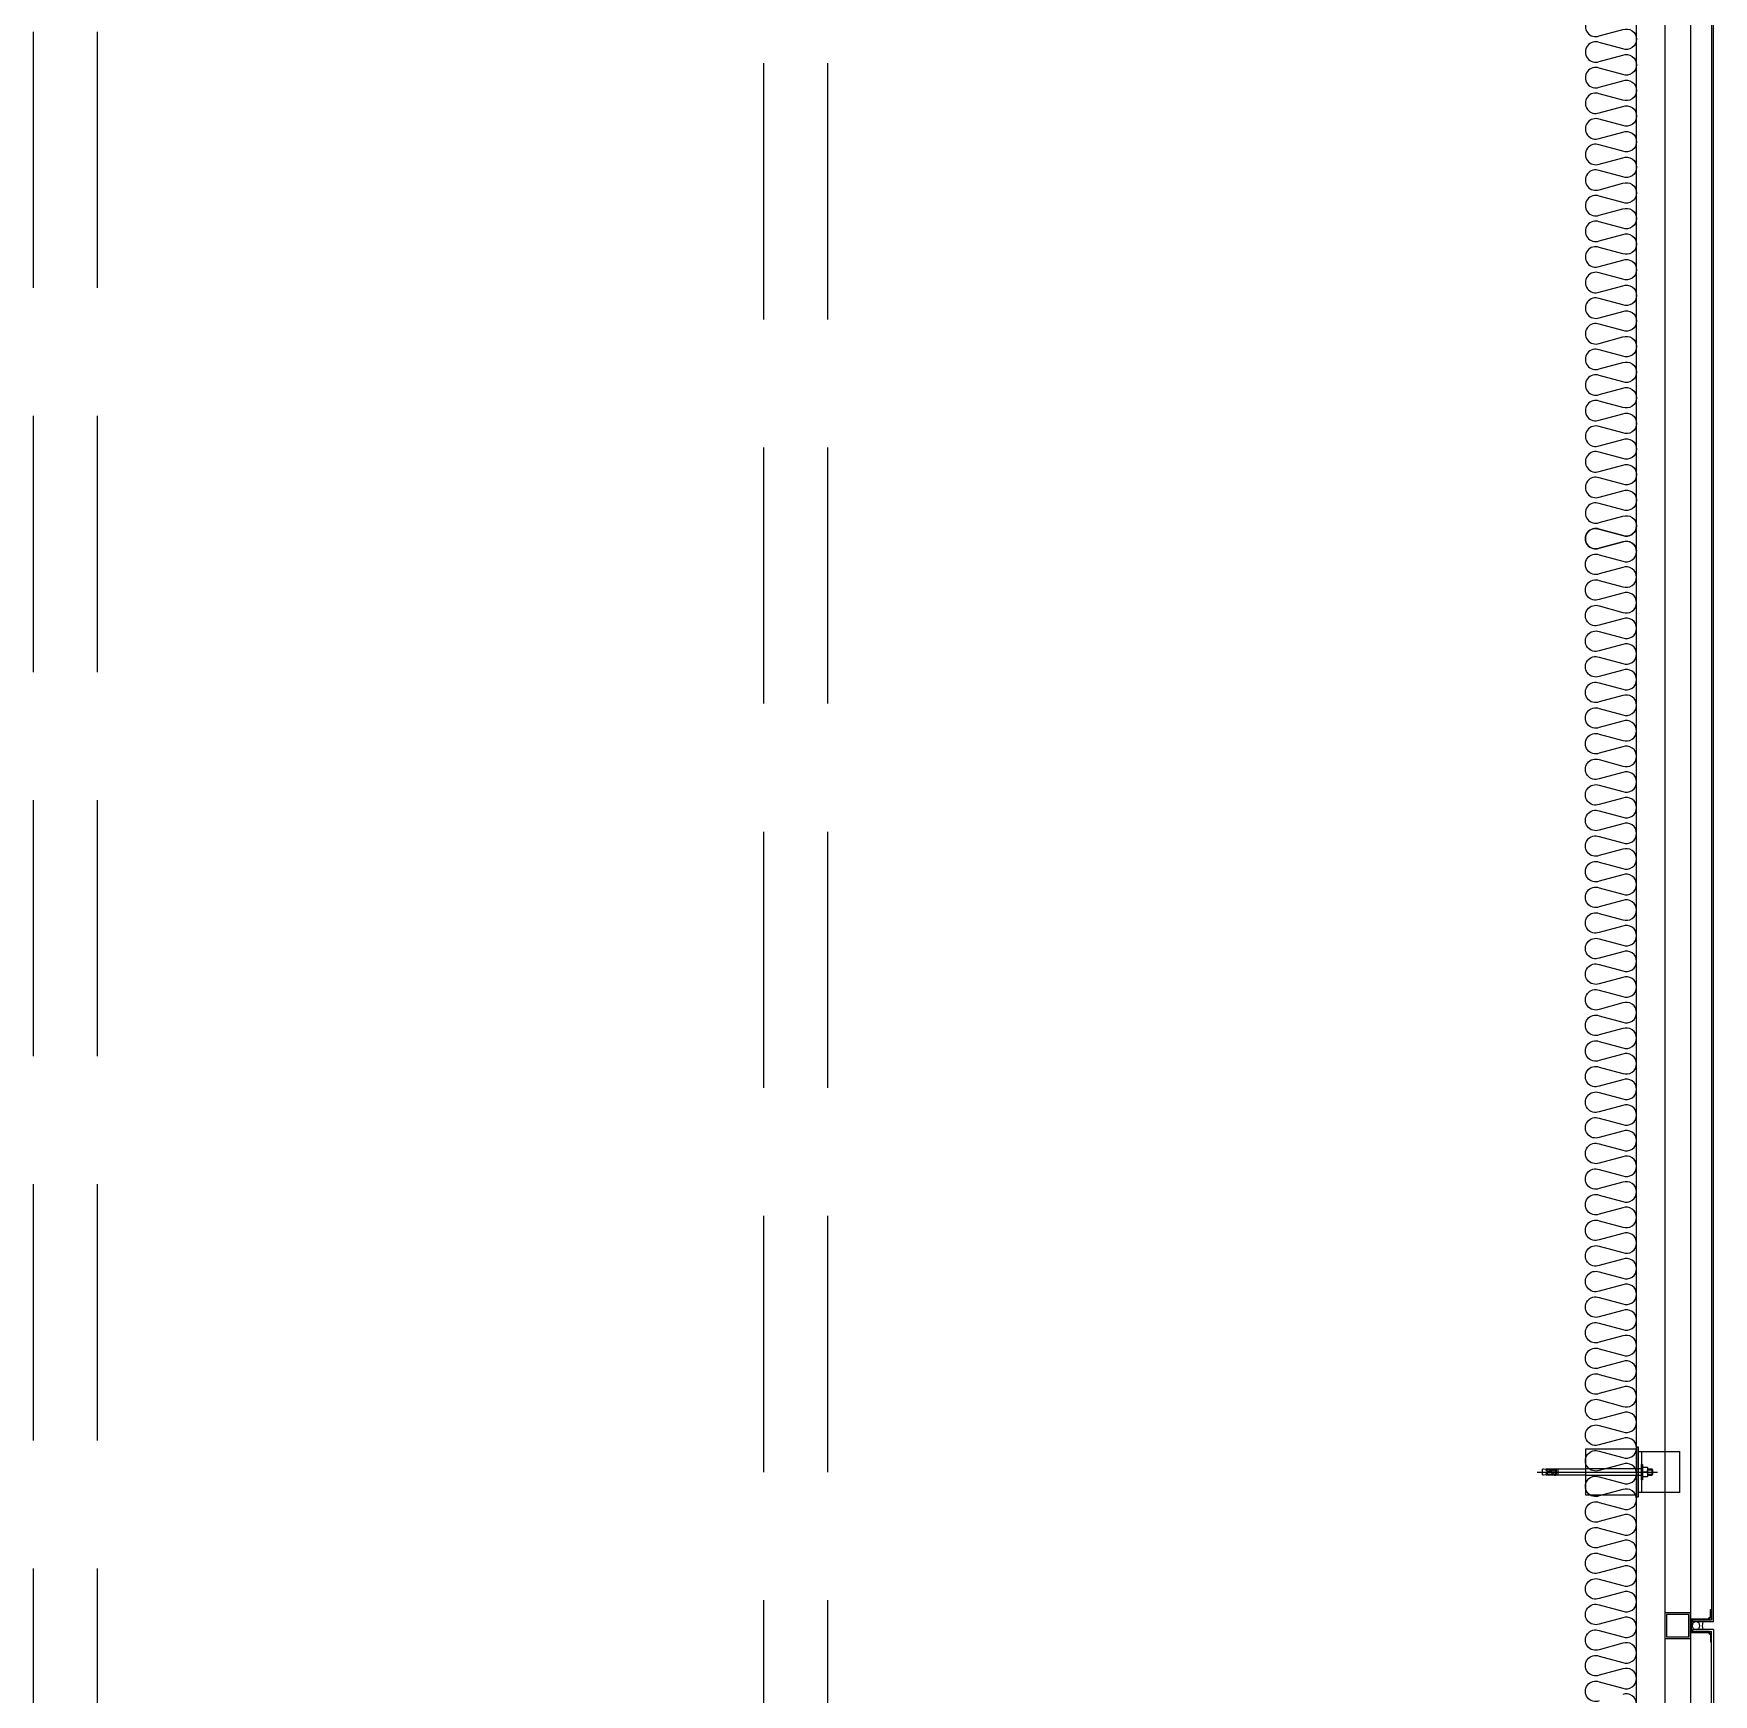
# Model space of a CAD drawing. Header units: millimetres. Extents: x 17311 to 801382, y -242618 to -104888.
# Drawn here: x 288831 to 292111, y -157914 to -154672 of the extents above; entities that cross this region are included whole.
import ezdxf

# ---------------------------------------------------------------- set-up
doc = ezdxf.new("R2010")
doc.units = ezdxf.units.MM
doc.header["$LTSCALE"] = 250
doc.linetypes.add('ghid', pattern=[3, 2, -1])
for name, color, linetype in [('A-ETC-8', 8, 'Continuous'), ('A-FIN', 6, 'Continuous'), ('A-연도', 5, 'ghid'), ('ISL', 251, 'Continuous')]:
    doc.layers.add(name, color=color, linetype=linetype)

# ---------------------------------------------------------------- blocks, each defined once
blk = doc.blocks.new('A$C632c858f')
at = {"layer": 'A-ETC-8'}
blk.add_arc((-2.8, 0), 24, 341.8248, 18.1752, dxfattribs=at)
blk.add_ellipse((34, 0), major_axis=(7.59, 0), ratio=0.987937, dxfattribs=at)
blk = doc.blocks.new('A$Cae507117')
at = {"layer": 'A-ETC-8'}
for points in [[(-50, 0), (-50, -50), (0, -50), (0, 0)], [(-46.8, -3.2), (-46.8, -46.8), (-3.2, -46.8), (-3.2, -3.2)]]:
    blk.add_lwpolyline(points, close=True, dxfattribs=at)
blk = doc.blocks.new('너트 M12')
for p, q in [((-9, 0), (9, 0)), ((-9.5, -9), (-9.5, -0.5)), ((9, -9.5), (-9, -9.5)), ((0, -8.3), (0, -1.2)), ((9.5, -0.5), (9.5, -9))]:
    blk.add_line(p, q)
for centre, start, end in [((-9, -0.5), 90, 180), ((-9, -9), 180, 270), ((9, -0.5), 0, 90), ((9, -9), 270, 0)]:
    blk.add_arc(centre, 0.5, start, end)
at = {"extrusion": (0, 0, -1)}
for centre, major_axis, ratio, start_param, end_param in [((-4.8, -0.9), (-4.75, 0.31), 0.185359, -0.024388, 3.141593), ((4.8, -0.9), (4.75, 0.31), 0.185108, 3.141593, 6.30754), ((-4.8, -8.6), (4.75, 0.31), 0.187111, 0, 3.166211), ((4.8, -8.6), (-4.75, 0.31), 0.185991, 3.117121, 6.283185)]:
    blk.add_ellipse(centre, major_axis=major_axis, ratio=ratio, start_param=start_param, end_param=end_param, dxfattribs=at)
blk = doc.blocks.new('A$C4fb6b26a')
at = {"layer": 'A-ETC-8'}
for p, q in [((-80, 0), (-80, -80)), ((-277.5, -40), (-42.5, -40)), ((-267.5, -35.5), (-267.5, -44.5)), ((-265.5, -34), (-266, -34)), ((-266, -46), (-265.5, -46)), ((-254.5, -35.5), (-265.5, -34)), ((-265.5, -46), (-254.5, -44.5)), ((-260.1, -34.8), (-260.1, -36.5)), ((-260.1, -43.5), (-260.1, -45.2)), ((-259.6, -37.3), (-257.8, -38.5)), ((-259.6, -42.7), (-257.8, -41.5)), ((-244.1, -33.8), (-259.1, -33.8)), ((-259.1, -46.2), (-244.1, -46.2)), ((-249.6, -39), (-256.2, -39)), ((-249.6, -41), (-256.2, -41)), ((-254.5, -35.5), (-240.5, -35.5)), ((-254.5, -44.5), (-240.5, -44.5)), ((-249.1, -38.5), (-249.1, -38)), ((-249.1, -42), (-249.1, -41.5)), ((-245.1, -42), (-245.1, -38)), ((-244.1, -33.8), (-241.1, -33.8)), ((-244.1, -46.2), (-241.1, -46.2)), ((-241.1, -33.8), (-241.1, -46.2)), ((-240.5, -46), (-240.5, -34)), ((-237.5, -34), (-240.5, -34)), ((-240.5, -46), (-237.5, -46)), ((-237.5, -46), (-237.5, -34)), ((-183.5, -34), (-237.5, -34)), ((-237.5, -46), (-183.5, -46)), ((-183.5, -34), (-74, -34)), ((-74, -46), (-183.5, -46)), ((-62.7, -44.5), (-52.5, -44.5)), ((-62.5, -34), (-54, -34)), ((-62.5, -35.5), (-52.5, -35.5)), ((-62.5, -46), (-54, -46)), ((-54, -46), (-54, -34)), ((-52.5, -35.5), (-54, -34)), ((-52.5, -44.5), (-54, -46)), ((-52.5, -44.5), (-52.5, -35.5))]:
    blk.add_line(p, q, dxfattribs=at)
for points in [[(-83.5, 4.5), (-83.5, -84.5), (-183.5, -84.5), (-183.5, 4.5)], [(-80, -80), (-74, -80), (-74, 0), (-80, 0)], [(-74, -25), (-74, -55), (-72, -55), (-72, -25)]]:
    blk.add_lwpolyline(points, close=True, dxfattribs=at)
blk.add_lwpolyline([(-80, 7.5), (-80, -87.5, -0.414214), (-81, -88.5), (-83.5, -88.5), (-83.5, 8.5), (-81, 8.5, -0.414214)], format="xyb", close=True, dxfattribs=at)
blk.add_lwpolyline([(-80, -80), (0, -80), (0, 0), (-80, 0)], dxfattribs=at)
for centre, radius, start, end in [((-266, -35.5), 1.5, 90, 180), ((-266, -44.5), 1.5, 180, 270), ((-259.1, -34.8), 1, 90, 180), ((-259.1, -36.5), 1, 180, 236.3099), ((-259.1, -43.5), 1, 123.6901, 180), ((-259.1, -45.2), 1, 180, 270), ((-256.2, -36), 3, 236.3099, 270), ((-256.2, -44), 3, 90, 123.6901), ((-249.6, -38.5), 0.5, 270, 0), ((-249.6, -41.5), 0.5, 0, 90), ((-247.1, -38), 2, 90, 180), ((-247.1, -42), 2, 180, 270), ((-247.1, -38), 2, 0, 90), ((-247.1, -42), 2, 270, 0)]:
    blk.add_arc(centre, radius, start, end, dxfattribs=at)
at = {"layer": 'A-ETC-8', "xscale": -1, "rotation": 90}
blk.add_blockref('너트 M12', (-72, -40), dxfattribs=at)
blk = doc.blocks.new('A$Cc29243e6')
at = {"layer": 'A-연도'}
for points in [[(10720, -200), (10720, -33638.3), (9170, -33638.3), (9170, -200)], [(9295, -33638.3), (9295, -200)], [(10595, -200), (10595, -33638.3)]]:
    blk.add_lwpolyline(points, dxfattribs=at)

msp = doc.modelspace()

# ---------------------------------------------------------------- linework, layer by layer
at = {"layer": 'A-ETC-8'}
for p, q in [((292015.7, -153502.3), (292015.7, -158704.5)), ((292065.7, -153502.3), (292065.7, -158704.5))]:
    msp.add_line(p, q, dxfattribs=at)
for points in [[(292102.7, -157768), (292067.7, -157768), (292067.7, -157779), (292065.7, -157779), (292065.7, -157766), (292101, -157766, -0.226541), (292104.7, -157762.3), (292104.7, -157747.6), (292106.7, -157747.6), (292106.7, -157764, 0.414214)], [(292102.7, -157791), (292067.7, -157791), (292067.7, -157780), (292065.7, -157780), (292065.7, -157793), (292101, -157793, 0.226541), (292104.7, -157796.6), (292104.7, -157811.3), (292106.7, -157811.3), (292106.7, -157795, -0.414214)]]:
    msp.add_lwpolyline(points, format="xyb", close=True, dxfattribs=at)
at = {"layer": 'A-FIN'}
for points in [[(292110.7, -157772), (292110.7, -153482.8), (292067.7, -153482.8), (292067.7, -153486.8)], [(292067.7, -153486.8), (292106.7, -153486.8), (292106.7, -157768)]]:
    msp.add_lwpolyline(points, dxfattribs=at)
at = {"layer": 'A-FIN', "elevation": 0}
for points in [[(292110.7, -157772), (292069.7, -157772), (292069.7, -157768), (292106.7, -157768)], [(292110.7, -157787), (292110.7, -158799.5), (291875.7, -158799.5), (291875.7, -158758.5), (291879.7, -158758.5), (291879.7, -158795.5), (292106.7, -158795.5), (292106.7, -157791)], [(292110.7, -157787), (292110.7, -157787), (292069.7, -157787), (292069.7, -157791), (292106.7, -157791)]]:
    msp.add_lwpolyline(points, dxfattribs=at)
at = {"layer": 'ISL'}
msp.add_line((291960.7, -158704.5), (291960.7, -153449), dxfattribs=at)
for points in [[(291887.8, -154638.8, 1.449198), (291887.8, -154676.2), (291933.6, -154663.8, -0.524856), (291960.7, -154682.5, -0.524856), (291933.6, -154701.2), (291887.8, -154688.8, 1.449198), (291887.8, -154726.2), (291933.6, -154713.8, -0.524856), (291960.7, -154732.5, -0.524856), (291933.6, -154751.2), (291887.8, -154738.8, 1.449198), (291887.8, -154776.2), (291933.6, -154763.8, -0.524856), (291960.7, -154782.5, -0.524856), (291933.6, -154801.2), (291887.8, -154788.8, 1.449198), (291887.8, -154826.2), (291933.6, -154813.8, -0.524856), (291960.7, -154832.5, -0.524856), (291933.6, -154851.2), (291887.8, -154838.8, 1.449198), (291887.8, -154876.2), (291933.6, -154863.8, -0.524856), (291960.7, -154882.5, -0.524856), (291933.6, -154901.2), (291887.8, -154888.8, 1.449198), (291887.8, -154926.2), (291933.6, -154913.8, -0.524856), (291960.7, -154932.5, -0.524856), (291933.6, -154951.2), (291887.8, -154938.8, 1.449198), (291887.8, -154976.2), (291933.6, -154963.8, -0.524856), (291960.7, -154982.5, -0.524856), (291933.6, -155001.2), (291887.8, -154988.8, 1.449198), (291887.8, -155026.2), (291933.6, -155013.8, -0.524856), (291960.7, -155032.5, -0.524856), (291933.6, -155051.2), (291887.8, -155038.8, 1.449198), (291887.8, -155076.2), (291933.6, -155063.8, -0.524856), (291960.7, -155082.5, -0.524856), (291933.6, -155101.2), (291887.8, -155088.8, 1.449198), (291887.8, -155126.2), (291933.6, -155113.8, -0.524856), (291960.7, -155132.5, -0.524856), (291933.6, -155151.2), (291887.8, -155138.8, 1.449198), (291887.8, -155176.2), (291933.6, -155163.8, -0.524856), (291960.7, -155182.5, -0.524856), (291933.6, -155201.2), (291887.8, -155188.8, 1.449198), (291887.8, -155226.2), (291933.6, -155213.8, -0.524856), (291960.7, -155232.5, -0.524856), (291933.6, -155251.2), (291887.8, -155238.8, 1.449198), (291887.8, -155276.2), (291933.6, -155263.8, -0.524856), (291960.7, -155282.5, -0.524856), (291933.6, -155301.2), (291887.8, -155288.8, 1.449198), (291887.8, -155326.2), (291933.6, -155313.8, -0.524856), (291960.7, -155332.5, -0.524856), (291933.6, -155351.2), (291887.8, -155338.8, 1.449198), (291887.8, -155376.2), (291933.6, -155363.8, -0.524856), (291960.7, -155382.5, -0.524856), (291933.6, -155401.2), (291887.8, -155388.8, 1.449198), (291887.8, -155426.2), (291933.6, -155413.8, -0.524856), (291960.7, -155432.5, -0.524856), (291933.6, -155451.2), (291887.8, -155438.8, 1.449198), (291887.8, -155476.2), (291933.6, -155463.8, -0.524856), (291960.7, -155482.5, -0.524856), (291933.6, -155501.2), (291887.8, -155488.8, 1.449198), (291887.8, -155526.2), (291933.6, -155513.8, -0.524856), (291960.7, -155532.5, -0.524856), (291933.6, -155551.2), (291887.8, -155538.8, 1.449198), (291887.8, -155576.2), (291933.6, -155563.8, -0.524856), (291960.7, -155582.5, -0.524856), (291933.6, -155601.2), (291887.8, -155588.8, 1.449198), (291887.8, -155626.2), (291933.6, -155613.8, -0.524856), (291960.7, -155632.5, -0.524856), (291933.6, -155651.2), (291887.8, -155638.8, 1.449198), (291887.8, -155676.2), (291933.6, -155663.8, -0.519766), (291960.7, -155682.2)], [(291887.8, -157926.3, -1.449198), (291887.8, -157888.9), (291933.6, -157901.3, 0.524856), (291960.7, -157882.6, 0.524856), (291933.6, -157863.9), (291887.8, -157876.3, -1.449198), (291887.8, -157838.9), (291933.6, -157851.3, 0.524856), (291960.7, -157832.6, 0.524856), (291933.6, -157813.9), (291887.8, -157826.3, -1.449198), (291887.8, -157788.9), (291933.6, -157801.3, 0.524856), (291960.7, -157782.6, 0.524856), (291933.6, -157763.9), (291887.8, -157776.3, -1.449198), (291887.8, -157738.9), (291933.6, -157751.3, 0.524856), (291960.7, -157732.6, 0.524856), (291933.6, -157713.9), (291887.8, -157726.3, -1.449198), (291887.8, -157688.9), (291933.6, -157701.3, 0.524856), (291960.7, -157682.6, 0.524856), (291933.6, -157663.9), (291887.8, -157676.3, -1.449198), (291887.8, -157638.9), (291933.6, -157651.3, 0.524856), (291960.7, -157632.6, 0.524856), (291933.6, -157613.9), (291887.8, -157626.3, -1.449198), (291887.8, -157588.9), (291933.6, -157601.3, 0.524856), (291960.7, -157582.6, 0.524856), (291933.6, -157563.9), (291887.8, -157576.3, -1.449198), (291887.8, -157538.9), (291933.6, -157551.3, 0.524856), (291960.7, -157532.6, 0.524856), (291933.6, -157513.9), (291887.8, -157526.3, -1.449198), (291887.8, -157488.9), (291933.6, -157501.3, 0.524856), (291960.7, -157482.6, 0.524856), (291933.6, -157463.9), (291887.8, -157476.3, -1.449198), (291887.8, -157438.9), (291933.6, -157451.3, 0.524856), (291960.7, -157432.6, 0.524856), (291933.6, -157413.9), (291887.8, -157426.3, -1.449198), (291887.8, -157388.9), (291933.6, -157401.3, 0.524856), (291960.7, -157382.6, 0.524856), (291933.6, -157363.9), (291887.8, -157376.3, -1.449198), (291887.8, -157338.9), (291933.6, -157351.3, 0.524856), (291960.7, -157332.6, 0.524856), (291933.6, -157313.9), (291887.8, -157326.3, -1.449198), (291887.8, -157288.9), (291933.6, -157301.3, 0.524856), (291960.7, -157282.6, 0.524856), (291933.6, -157263.9), (291887.8, -157276.3, -1.449198), (291887.8, -157238.9), (291933.6, -157251.3, 0.524856), (291960.7, -157232.6, 0.524856), (291933.6, -157213.9), (291887.8, -157226.3, -1.449198), (291887.8, -157188.9), (291933.6, -157201.3, 0.524856), (291960.7, -157182.6, 0.524856), (291933.6, -157163.9), (291887.8, -157176.3, -1.449198), (291887.8, -157138.9), (291933.6, -157151.3, 0.524856), (291960.7, -157132.6, 0.524856), (291933.6, -157113.9), (291887.8, -157126.3, -1.449198), (291887.8, -157088.9), (291933.6, -157101.3, 0.524856), (291960.7, -157082.6, 0.524856), (291933.6, -157063.9), (291887.8, -157076.3, -1.449198), (291887.8, -157038.9), (291933.6, -157051.3, 0.524856), (291960.7, -157032.6, 0.524856), (291933.6, -157013.9), (291887.8, -157026.3, -1.449198), (291887.8, -156988.9), (291933.6, -157001.3, 0.524856), (291960.7, -156982.6, 0.524856), (291933.6, -156963.9), (291887.8, -156976.3, -1.449198), (291887.8, -156938.9), (291933.6, -156951.3, 0.524856), (291960.7, -156932.6, 0.524856), (291933.6, -156913.9), (291887.8, -156926.3, -1.449198), (291887.8, -156888.9), (291933.6, -156901.3, 0.524856), (291960.7, -156882.6, 0.524856), (291933.6, -156863.9), (291887.8, -156876.3, -1.449198), (291887.8, -156838.9), (291933.6, -156851.3, 0.524856), (291960.7, -156832.6, 0.524856), (291933.6, -156813.9), (291887.8, -156826.3, -1.449198), (291887.8, -156788.9), (291933.6, -156801.3, 0.524856), (291960.7, -156782.6, 0.524856), (291933.6, -156763.9), (291887.8, -156776.3, -1.449198), (291887.8, -156738.9), (291933.6, -156751.3, 0.524856), (291960.7, -156732.6, 0.524856), (291933.6, -156713.9), (291887.8, -156726.3, -1.449198), (291887.8, -156688.9), (291933.6, -156701.3, 0.524856), (291960.7, -156682.6, 0.524856), (291933.6, -156663.9), (291887.8, -156676.3, -1.449198), (291887.8, -156638.9), (291933.6, -156651.3, 0.524856), (291960.7, -156632.6, 0.524856), (291933.6, -156613.9), (291887.8, -156626.3, -1.449198), (291887.8, -156588.9), (291933.6, -156601.3, 0.524856), (291960.7, -156582.6, 0.524856), (291933.6, -156563.9), (291887.8, -156576.3, -1.449198), (291887.8, -156538.9), (291933.6, -156551.3, 0.524856), (291960.7, -156532.6, 0.524856), (291933.6, -156513.9), (291887.8, -156526.3, -1.449198), (291887.8, -156488.9), (291933.6, -156501.3, 0.524856), (291960.7, -156482.6, 0.524856), (291933.6, -156463.9), (291887.8, -156476.3, -1.449198), (291887.8, -156438.9), (291933.6, -156451.3, 0.524856), (291960.7, -156432.6, 0.524856), (291933.6, -156413.9), (291887.8, -156426.3, -1.449198), (291887.8, -156388.9), (291933.6, -156401.3, 0.524856), (291960.7, -156382.6, 0.524856), (291933.6, -156363.9), (291887.8, -156376.3, -1.449198), (291887.8, -156338.9), (291933.6, -156351.3, 0.524856), (291960.7, -156332.6, 0.524856), (291933.6, -156313.9), (291887.8, -156326.3, -1.449198), (291887.8, -156288.9), (291933.6, -156301.3, 0.524856), (291960.7, -156282.6, 0.524856), (291933.6, -156263.9), (291887.8, -156276.3, -1.449198), (291887.8, -156238.9), (291933.6, -156251.3, 0.524856), (291960.7, -156232.6, 0.524856), (291933.6, -156213.9), (291887.8, -156226.3, -1.449198), (291887.8, -156188.9), (291933.6, -156201.3, 0.524856), (291960.7, -156182.6, 0.524856), (291933.6, -156163.9), (291887.8, -156176.3, -1.449198), (291887.8, -156138.9), (291933.6, -156151.3, 0.524856), (291960.7, -156132.6, 0.524856), (291933.6, -156113.9), (291887.8, -156126.3, -1.449198), (291887.8, -156088.9), (291933.6, -156101.3, 0.524856), (291960.7, -156082.6, 0.524856), (291933.6, -156063.9), (291887.8, -156076.3, -1.449198), (291887.8, -156038.9), (291933.6, -156051.3, 0.524856), (291960.7, -156032.6, 0.524856), (291933.6, -156013.9), (291887.8, -156026.3, -1.449198), (291887.8, -155988.9), (291933.6, -156001.3, 0.524856), (291960.7, -155982.6, 0.524856), (291933.6, -155963.9), (291887.8, -155976.3, -1.449198), (291887.8, -155938.9), (291933.6, -155951.3, 0.524856), (291960.7, -155932.6, 0.524856), (291933.6, -155913.9), (291887.8, -155926.3, -1.449198), (291887.8, -155888.9), (291933.6, -155901.3, 0.524856), (291960.7, -155882.6, 0.524856), (291933.6, -155863.9), (291887.8, -155876.3, -1.449198), (291887.8, -155838.9), (291933.6, -155851.3, 0.524856), (291960.7, -155832.6, 0.524856), (291933.6, -155813.9), (291887.8, -155826.3, -1.449198), (291887.8, -155788.9), (291933.6, -155801.3, 0.524856), (291960.7, -155782.6, 0.524856), (291933.6, -155763.9), (291887.8, -155776.3, -1.449198), (291887.8, -155738.9), (291933.6, -155751.3, 0.524856), (291960.7, -155732.6, 0.524856), (291933.6, -155713.9), (291887.8, -155726.3, -1.449198), (291887.8, -155688.9), (291933.6, -155701.3, 0.524856), (291960.7, -155682.6, 0.524856), (291933.6, -155663.9), (291887.8, -155676.3, -1.449198), (291887.8, -155638.9), (291933.6, -155651.3, 0.519766), (291960.7, -155632.9)], [(291960.7, -157932.6, 0.524856), (291933.6, -157913.9)]]:
    msp.add_lwpolyline(points, format="xyb", dxfattribs=at)

# ---------------------------------------------------------------- block references
at = {"layer": 'A-ETC-8', "xscale": -1, "rotation": 180}
msp.add_blockref('A$C4fb6b26a', (292044.2, -157519.5, 0), dxfattribs=at)
at = {"layer": 'A-ETC-8', "rotation": 180}
msp.add_blockref('A$Cae507117', (292015.7, -157804.5, 0), dxfattribs=at)
at = {"layer": 'A-ETC-8', "xscale": -1}
msp.add_blockref('A$C632c858f', (292110.7, -157779.5), dxfattribs=at)
at = {"layer": 'A-연도'}
msp.add_blockref('A$Cc29243e6', (279660.7, -152279.5, 0), dxfattribs=at)

doc.saveas('drawing.dxf')
